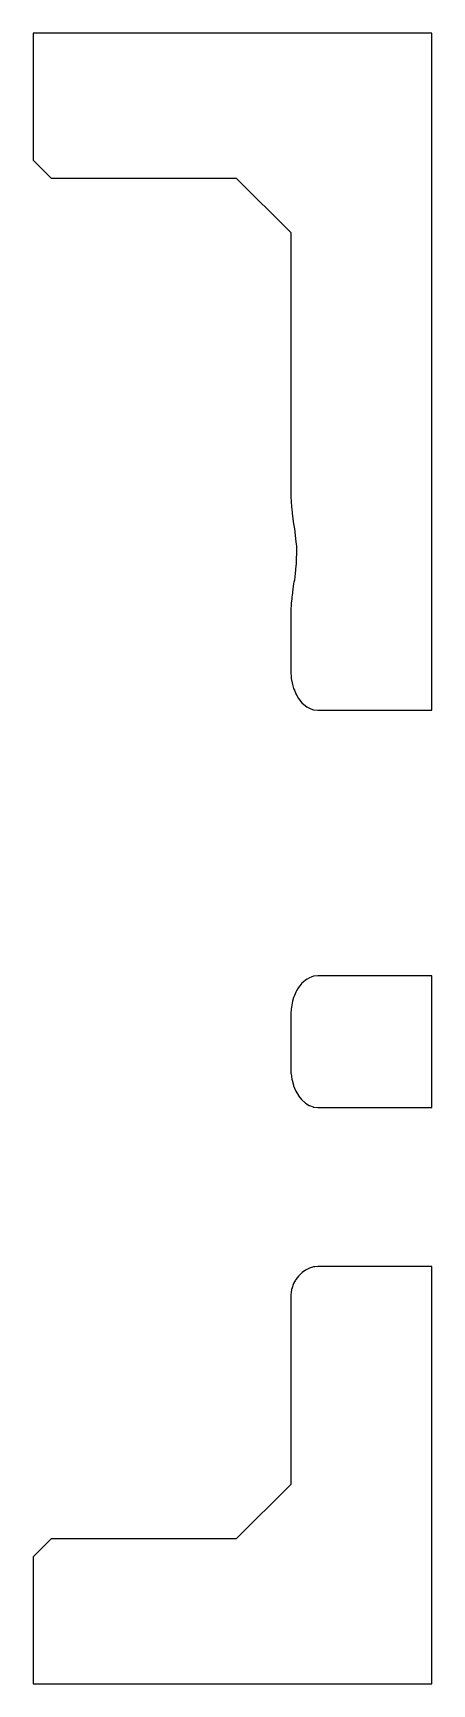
# Model space of a CAD drawing. Header units: metres. Extents: x 0 to 47.5, y 0 to 45.5.
# Drawn here: x 0 to 11, y 0 to 45.5 of the extents above.
import ezdxf

# ---------------------------------------------------------------- set-up
doc = ezdxf.new("R2010")
doc.units = ezdxf.units.M

msp = doc.modelspace()

# ---------------------------------------------------------------- linework, layer by layer
for p, q in [((11, 45.5), (0, 45.5)), ((0, 45.5), (0, 42)), ((11, 26.8352), (11, 45.5)), ((0, 42), (0.5, 41.5)), ((0.5, 41.5), (5.60409, 41.5)), ((5.60409, 41.5), (7.10409, 40)), ((7.10409, 40), (7.10409, 32.8196)), ((7.10409, 32.8196), (7.10714, 32.7371)), ((7.10714, 32.7371), (7.11332, 32.57)), ((7.11332, 32.57), (7.13844, 32.3475)), ((7.13844, 32.3475), (7.14079, 32.3166)), ((7.14079, 32.3166), (7.14857, 32.2575)), ((7.14857, 32.2575), (7.18583, 31.9745)), ((7.18583, 31.9745), (7.2131, 31.8344)), ((7.2131, 31.8344), (7.24732, 31.4784)), ((7.24732, 31.4784), (7.26297, 31.3616)), ((7.26233, 31.2734), (7.25964, 30.9003)), ((7.26297, 31.3616), (7.26233, 31.2734)), ((7.22485, 30.6057), (7.20561, 30.4247)), ((7.24732, 30.8172), (7.22485, 30.6057)), ((7.25391, 30.8616), (7.24732, 30.8172)), ((7.25964, 30.9003), (7.25391, 30.8616)), ((7.16397, 30.17), (7.14079, 30.0023)), ((7.18583, 30.3281), (7.16397, 30.17)), ((7.19347, 30.3654), (7.18583, 30.3281)), ((7.20561, 30.4247), (7.19347, 30.3654)), ((7.10879, 29.6176), (7.10409, 29.4943)), ((7.11332, 29.7362), (7.10879, 29.6176)), ((7.11929, 29.7875), (7.11332, 29.7362)), ((7.13305, 29.9057), (7.11929, 29.7875)), ((7.13787, 29.9658), (7.13305, 29.9057)), ((7.14079, 30.0023), (7.13787, 29.9658)), ((7.10409, 29.4943), (7.10409, 27.9325)), ((7.10409, 27.9325), (7.10685, 27.8812)), ((7.10685, 27.8812), (7.11332, 27.7609)), ((7.11332, 27.7609), (7.12171, 27.7098)), ((7.12171, 27.7098), (7.14079, 27.5934)), ((7.14079, 27.5934), (7.15482, 27.5439)), ((7.15482, 27.5439), (7.18583, 27.4343)), ((7.18583, 27.4343), (7.20533, 27.3878)), ((7.20533, 27.3878), (7.24732, 27.2875)), ((7.24732, 27.2875), (7.27196, 27.2453)), ((7.27196, 27.2453), (7.32376, 27.1566)), ((7.32376, 27.1566), (7.41325, 27.0447)), ((7.41325, 27.0447), (7.51359, 26.9548)), ((7.51359, 26.9548), (7.54987, 26.9328)), ((7.54987, 26.9328), (7.62232, 26.8889)), ((7.62232, 26.8889), (7.66075, 26.8754)), ((7.66075, 26.8754), (7.73676, 26.8487)), ((7.73676, 26.8487), (7.85409, 26.8352)), ((7.85409, 26.8352), (11, 26.8352)), ((7.27645, 19.1169), (7.24732, 19.067)), ((7.32376, 19.1979), (7.27645, 19.1169)), ((7.35826, 19.241), (7.32376, 19.1979)), ((7.41325, 19.3097), (7.35826, 19.241)), ((7.45232, 19.3448), (7.41325, 19.3097)), ((7.51359, 19.3997), (7.45232, 19.3448)), ((7.55625, 19.4256), (7.51359, 19.3997)), ((7.62232, 19.4656), (7.55625, 19.4256)), ((7.66745, 19.4815), (7.62232, 19.4656)), ((7.73676, 19.5058), (7.66745, 19.4815)), ((7.85409, 19.5193), (7.73676, 19.5058)), ((11, 19.5193), (7.85409, 19.5193)), ((11, 15.8852), (11, 19.5193)), ((7.14079, 18.7611), (7.12333, 18.6546)), ((7.15747, 18.82), (7.14079, 18.7611)), ((7.18583, 18.9201), (7.15747, 18.82)), ((7.20895, 18.9753), (7.18583, 18.9201)), ((7.24732, 19.067), (7.20895, 18.9753)), ((7.10739, 18.4834), (7.10409, 18.4219)), ((7.10409, 18.4219), (7.10409, 16.9826)), ((7.11332, 18.5936), (7.10739, 18.4834)), ((7.12333, 18.6546), (7.11332, 18.5936)), ((7.10409, 16.9826), (7.11198, 16.8358)), ((7.11198, 16.8358), (7.11332, 16.8109)), ((7.11332, 16.8109), (7.13715, 16.6656)), ((7.13715, 16.6656), (7.14079, 16.6434)), ((7.14079, 16.6434), (7.1804, 16.5036)), ((7.1804, 16.5036), (7.18583, 16.4844)), ((7.18583, 16.4844), (7.24058, 16.3537)), ((7.24058, 16.3537), (7.24732, 16.3375)), ((7.24732, 16.3375), (7.31612, 16.2197)), ((7.31612, 16.2197), (7.32376, 16.2066)), ((7.32376, 16.2066), (7.40505, 16.105)), ((7.40505, 16.105), (7.41325, 16.0948)), ((7.41325, 16.0948), (7.50508, 16.0124)), ((7.50508, 16.0124), (7.51359, 16.0048)), ((7.51359, 16.0048), (7.61364, 15.9442)), ((7.61364, 15.9442), (7.62232, 15.9389)), ((7.62232, 15.9389), (7.72798, 15.9018)), ((7.72798, 15.9018), (7.73676, 15.8987)), ((7.73676, 15.8987), (7.85409, 15.8852)), ((7.85409, 15.8852), (11, 15.8852)), ((7.51359, 11.4053), (7.42283, 11.3387)), ((7.5338, 11.4153), (7.51359, 11.4053)), ((7.62232, 11.4592), (7.5338, 11.4153)), ((7.6508, 11.4674), (7.62232, 11.4592)), ((7.73676, 11.4921), (7.6508, 11.4674)), ((7.7699, 11.4952), (7.73676, 11.4921)), ((7.85409, 11.5032), (7.7699, 11.4952)), ((11, 11.5032), (7.85409, 11.5032)), ((11, 0), (11, 11.5032)), ((7.1749, 11.0053), (7.14079, 10.9153)), ((7.18583, 11.0341), (7.1749, 11.0053)), ((7.23958, 11.1299), (7.18583, 11.0341)), ((7.24732, 11.1437), (7.23958, 11.1299)), ((7.32257, 11.24), (7.24732, 11.1437)), ((7.32376, 11.2415), (7.32257, 11.24)), ((7.338, 11.2548), (7.32376, 11.2415)), ((7.41325, 11.3317), (7.338, 11.2548)), ((7.42283, 11.3387), (7.41325, 11.3317)), ((7.10894, 10.7295), (7.10409, 10.6622)), ((7.10409, 10.6622), (7.10409, 5.5)), ((7.11332, 10.7903), (7.10894, 10.7295)), ((7.13089, 10.8703), (7.11332, 10.7903)), ((7.14079, 10.9153), (7.13089, 10.8703)), ((7.10409, 5.5), (5.60409, 4)), ((0.5, 4), (0, 3.5)), ((5.60409, 4), (0.5, 4)), ((0, 3.5), (0, 0)), ((0, 0), (11, 0))]:
    msp.add_line(p, q)

doc.saveas('drawing.dxf')
